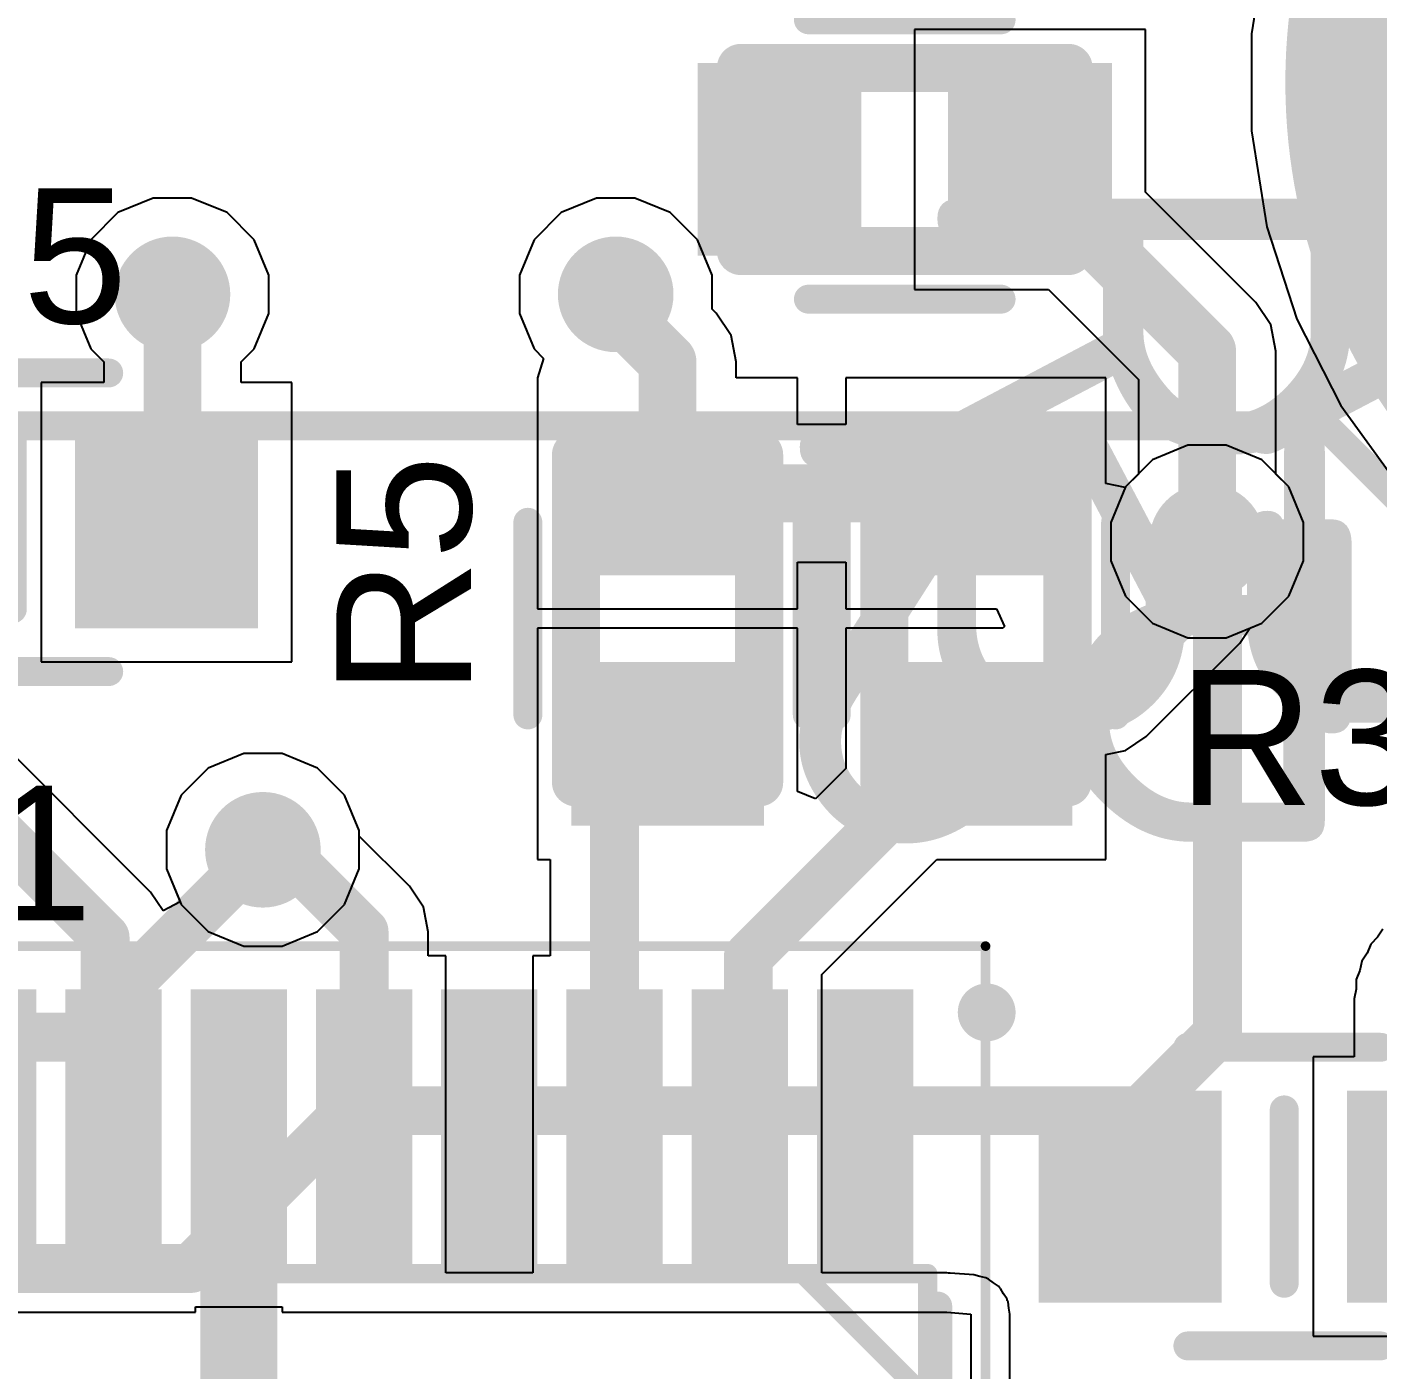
# Model space of a CAD drawing. Header units: inches. Extents: x 0 to 110, y 0 to 95.
# Drawn here: x 23.35 to 30.36, y 55.32 to 62.29 of the extents above; entities that cross this region are included whole.
import ezdxf

# ---------------------------------------------------------------- set-up
doc = ezdxf.new("R2010")
doc.units = ezdxf.units.IN
for name, color, linetype in [('Bottom Layer', 5, 'Continuous'), ('Int1', 16, 'Continuous'), ('Int2', 76, 'Continuous'), ('Mechanical 13', 56, 'Continuous'), ('Panelize Outline', 56, 'Continuous'), ('Top Courtyard', 56, 'Continuous'), ('Top Layer', 1, 'Continuous'), ('Top Overlay', 2, 'Continuous'), ('Top Paste', 8, 'Continuous'), ('Top Solder', 216, 'Continuous'), ('Via Holes', 16, 'Continuous')]:
    doc.layers.add(name, color=color, linetype=linetype)
doc.styles.add('Arial', font='', dxfattribs={"height": 0.2})
doc.styles.add('GOST type B', font='', dxfattribs={"height": 0.2})
doc.styles.get('Arial').set_extended_font_data('Arial')
doc.styles.get('GOST type B').set_extended_font_data('GOST type B')

# ---------------------------------------------------------------- blocks, each defined once
blk = doc.blocks.new('DF40C_40DS_713')
at = {"layer": 'Top Layer'}
h = blk.add_hatch(color=1, dxfattribs=at)
edge = h.paths.add_edge_path()
edge.add_arc((-15, 39.5), 3, 0, 360)
at = {"layer": 'Top Solder'}
h = blk.add_hatch(color=216, dxfattribs=at)
edge = h.paths.add_edge_path()
edge.add_arc((-15, 39.5), 3.025, 0, 360)
blk = doc.blocks.new('0603C_777')
at = {"layer": 'Top Layer'}
for points in [[(-1.25, -0.525), (-1.25, 0.525), (-0.35, 0.525), (-0.35, -0.525)], [(0.35, -0.525), (0.35, 0.525), (1.25, 0.525), (1.25, -0.525)]]:
    blk.add_hatch(color=1, dxfattribs=at).paths.add_polyline_path(points)
at = {"layer": 'Top Paste'}
for points in [[(-1.25, -0.525), (-1.25, 0.525), (-0.35, 0.525), (-0.35, -0.525)], [(0.35, -0.525), (0.35, 0.525), (1.25, 0.525), (1.25, -0.525)]]:
    blk.add_hatch(color=8, dxfattribs=at).paths.add_polyline_path(points)
at = {"layer": 'Top Solder'}
for points in [[(-1.275, -0.55), (-1.275, 0.55), (-0.325, 0.55), (-0.325, -0.55)], [(0.325, -0.55), (0.325, 0.55), (1.275, 0.55), (1.275, -0.55)]]:
    blk.add_hatch(color=216, dxfattribs=at).paths.add_polyline_path(points)
at = {"layer": 'Top Overlay'}
for points in [[(0.5, 0.775, 0.15, 0.15, 0), (-0.5, 0.775, 0.15, 0.15, 0)], [(0, 0.45, 0.15, 0.15, 0), (0, -0.45, 0.15, 0.15, 0)], [(0.5, -0.775, 0.15, 0.15, 0), (-0.5, -0.775, 0.15, 0.15, 0)]]:
    blk.add_lwpolyline(points, format="xyseb", dxfattribs=at)
for points in [[(-0.5375, 0.775, 0.075, 0.075, 1), (-0.4625, 0.775, 0.075, 0.075, 1)], [(0.4625, 0.775, 0.075, 0.075, 1), (0.5375, 0.775, 0.075, 0.075, 1)], [(-0.0375, 0.45, 0.075, 0.075, 1), (0.0375, 0.45, 0.075, 0.075, 1)], [(-0.0375, -0.45, 0.075, 0.075, 1), (0.0375, -0.45, 0.075, 0.075, 1)], [(-0.5375, -0.775, 0.075, 0.075, 1), (-0.4625, -0.775, 0.075, 0.075, 1)], [(0.4625, -0.775, 0.075, 0.075, 1), (0.5375, -0.775, 0.075, 0.075, 1)]]:
    blk.add_lwpolyline(points, format="xyseb", close=True, dxfattribs=at)
blk = doc.blocks.new('0603C_778')
at = {"layer": 'Top Layer'}
for points in [[(-1.25, -0.525), (-1.25, 0.525), (-0.35, 0.525), (-0.35, -0.525)], [(0.35, -0.525), (0.35, 0.525), (1.25, 0.525), (1.25, -0.525)]]:
    blk.add_hatch(color=1, dxfattribs=at).paths.add_polyline_path(points)
at = {"layer": 'Top Paste'}
for points in [[(-1.25, -0.525), (-1.25, 0.525), (-0.35, 0.525), (-0.35, -0.525)], [(0.35, -0.525), (0.35, 0.525), (1.25, 0.525), (1.25, -0.525)]]:
    blk.add_hatch(color=8, dxfattribs=at).paths.add_polyline_path(points)
at = {"layer": 'Top Solder'}
for points in [[(-1.275, -0.55), (-1.275, 0.55), (-0.325, 0.55), (-0.325, -0.55)], [(0.325, -0.55), (0.325, 0.55), (1.275, 0.55), (1.275, -0.55)]]:
    blk.add_hatch(color=216, dxfattribs=at).paths.add_polyline_path(points)
at = {"layer": 'Top Overlay'}
for points in [[(0.5, 0.775, 0.15, 0.15, 0), (-0.5, 0.775, 0.15, 0.15, 0)], [(0, 0.45, 0.15, 0.15, 0), (0, -0.45, 0.15, 0.15, 0)], [(0.5, -0.775, 0.15, 0.15, 0), (-0.5, -0.775, 0.15, 0.15, 0)]]:
    blk.add_lwpolyline(points, format="xyseb", dxfattribs=at)
for points in [[(-0.5375, 0.775, 0.075, 0.075, 1), (-0.4625, 0.775, 0.075, 0.075, 1)], [(0.4625, 0.775, 0.075, 0.075, 1), (0.5375, 0.775, 0.075, 0.075, 1)], [(-0.0375, 0.45, 0.075, 0.075, 1), (0.0375, 0.45, 0.075, 0.075, 1)], [(-0.0375, -0.45, 0.075, 0.075, 1), (0.0375, -0.45, 0.075, 0.075, 1)], [(-0.5375, -0.775, 0.075, 0.075, 1), (-0.4625, -0.775, 0.075, 0.075, 1)], [(0.4625, -0.775, 0.075, 0.075, 1), (0.5375, -0.775, 0.075, 0.075, 1)]]:
    blk.add_lwpolyline(points, format="xyseb", close=True, dxfattribs=at)
blk = doc.blocks.new('HTSSOP_20_797')
at = {"layer": 'Top Layer'}
for points in [[(-3.65, 3.15), (-2.2, 3.15), (-2.2, 2.7), (-3.65, 2.7)], [(-3.65, 2.5), (-2.2, 2.5), (-2.2, 2.05), (-3.65, 2.05)], [(-3.65, 1.85), (-2.2, 1.85), (-2.2, 1.4), (-3.65, 1.4)], [(-3.65, 1.2), (-2.2, 1.2), (-2.2, 0.75), (-3.65, 0.75)], [(-3.65, 0.55), (-2.2, 0.55), (-2.2, 0.1), (-3.65, 0.1)], [(-3.65, -0.1), (-2.2, -0.1), (-2.2, -0.55), (-3.65, -0.55)], [(-3.65, -0.75), (-2.2, -0.75), (-2.2, -1.2), (-3.65, -1.2)], [(-3.65, -1.4), (-2.2, -1.4), (-2.2, -1.85), (-3.65, -1.85)]]:
    blk.add_hatch(color=1, dxfattribs=at).paths.add_polyline_path(points)
at = {"layer": 'Top Paste'}
for points in [[(-3.65, 3.15), (-2.2, 3.15), (-2.2, 2.7), (-3.65, 2.7)], [(-3.65, 2.5), (-2.2, 2.5), (-2.2, 2.05), (-3.65, 2.05)], [(-3.65, 1.85), (-2.2, 1.85), (-2.2, 1.4), (-3.65, 1.4)], [(-3.65, 1.2), (-2.2, 1.2), (-2.2, 0.75), (-3.65, 0.75)], [(-3.65, 0.55), (-2.2, 0.55), (-2.2, 0.1), (-3.65, 0.1)], [(-3.65, -0.1), (-2.2, -0.1), (-2.2, -0.55), (-3.65, -0.55)], [(-3.65, -0.75), (-2.2, -0.75), (-2.2, -1.2), (-3.65, -1.2)], [(-3.65, -1.4), (-2.2, -1.4), (-2.2, -1.85), (-3.65, -1.85)]]:
    blk.add_hatch(color=8, dxfattribs=at).paths.add_polyline_path(points)
at = {"layer": 'Top Solder'}
for points in [[(-3.675, 3.175), (-2.175, 3.175), (-2.175, 2.675), (-3.675, 2.675)], [(-3.675, 2.525), (-2.175, 2.525), (-2.175, 2.025), (-3.675, 2.025)], [(-3.675, 1.875), (-2.175, 1.875), (-2.175, 1.375), (-3.675, 1.375)], [(-3.675, 1.225), (-2.175, 1.225), (-2.175, 0.725), (-3.675, 0.725)], [(-3.675, 0.575), (-2.175, 0.575), (-2.175, 0.075), (-3.675, 0.075)], [(-3.675, -0.075), (-2.175, -0.075), (-2.175, -0.575), (-3.675, -0.575)], [(-3.675, -0.725), (-2.175, -0.725), (-2.175, -1.225), (-3.675, -1.225)], [(-3.675, -1.375), (-2.175, -1.375), (-2.175, -1.875), (-3.675, -1.875)]]:
    blk.add_hatch(color=216, dxfattribs=at).paths.add_polyline_path(points)
at = {"layer": 'Mechanical 13'}
for points in [[(2.2, 3.25, 0.1, 0.1, 0), (-2.2, 3.25, 0.1, 0.1, 0)], [(-2.2, -3.25, 0.1, 0.1, 0), (-2.2, 3.25, 0.1, 0.1, 0)], [(-2.2, 2.6, 0.1, 0.1, 0), (-1.55, 3.25, 0.1, 0.1, 0)]]:
    blk.add_lwpolyline(points, format="xyseb", dxfattribs=at)
for points in [[(-2.225, 3.25, 0.05, 0.05, 1), (-2.175, 3.25, 0.05, 0.05, 1)], [(-2.225, 3.25, 0.05, 0.05, 1), (-2.175, 3.25, 0.05, 0.05, 1)], [(-2.225, 2.6, 0.05, 0.05, 1), (-2.175, 2.6, 0.05, 0.05, 1)]]:
    blk.add_lwpolyline(points, format="xyseb", close=True, dxfattribs=at)
at = {"layer": 'Top Courtyard'}
for points in [[(-3.9, -3.55, 0.05, 0.05, 0), (-3.9, 3.55, 0.05, 0.05, 0)], [(3.9, 3.55, 0.05, 0.05, 0), (-3.9, 3.55, 0.05, 0.05, 0)]]:
    blk.add_lwpolyline(points, format="xyseb", dxfattribs=at)
blk.add_lwpolyline([(-3.9125, 3.55, 0.025, 0.025, 1), (-3.8875, 3.55, 0.025, 0.025, 1)], format="xyseb", close=True, dxfattribs=at)
blk.add_lwpolyline([(-3.9125, 3.55, 0.025, 0.025, 1), (-3.8875, 3.55, 0.025, 0.025, 1)], format="xyseb", close=True, dxfattribs=at)
at = {"layer": 'Top Overlay'}
for points in [[(-3.506, 3.556, 0.2, 0.2, 1), (-3.606, 3.556, 0.2, 0.2, 1)], [(-3.656, 3.556, 0.1, 0.1, 1), (-3.556, 3.556, 0.1, 0.1, 1)], [(-3.556, 3.556, 0.1, 0.1, 1), (-3.456, 3.556, 0.1, 0.1, 1)], [(-2.0695, 3.302, 0.075, 0.075, 1), (-1.9945, 3.302, 0.075, 0.075, 1)]]:
    blk.add_lwpolyline(points, format="xyseb", close=True, dxfattribs=at)
blk.add_lwpolyline([(2.032, 3.302, 0.15, 0.15, 0), (-2.032, 3.302, 0.15, 0.15, 0)], format="xyseb", dxfattribs=at)
blk = doc.blocks.new('0603R_799')
at = {"layer": 'Top Layer'}
for points in [[(-1.05, -0.475), (-1.05, 0.475), (-0.25, 0.475), (-0.25, -0.475)], [(0.25, -0.475), (0.25, 0.475), (1.05, 0.475), (1.05, -0.475)]]:
    blk.add_hatch(color=1, dxfattribs=at).paths.add_polyline_path(points)
at = {"layer": 'Top Paste'}
for points in [[(-1.05, -0.475), (-1.05, 0.475), (-0.25, 0.475), (-0.25, -0.475)], [(0.25, -0.475), (0.25, 0.475), (1.05, 0.475), (1.05, -0.475)]]:
    blk.add_hatch(color=8, dxfattribs=at).paths.add_polyline_path(points)
at = {"layer": 'Top Solder'}
for points in [[(-1.075, -0.5), (-1.075, 0.5), (-0.225, 0.5), (-0.225, -0.5)], [(0.225, -0.5), (0.225, 0.5), (1.075, 0.5), (1.075, -0.5)]]:
    blk.add_hatch(color=216, dxfattribs=at).paths.add_polyline_path(points)
at = {"layer": 'Panelize Outline'}
for points in [[(-0.85, 0.475, 0.25, 0.25, 0), (-0.85, -0.475, 0.25, 0.25, 0)], [(0.85, 0.475, 0.25, 0.25, 0), (-0.85, 0.475, 0.25, 0.25, 0)], [(0.85, 0.475, 0.25, 0.25, 0), (0.85, -0.475, 0.25, 0.25, 0)], [(0.85, -0.475, 0.25, 0.25, 0), (-0.85, -0.475, 0.25, 0.25, 0)]]:
    blk.add_lwpolyline(points, format="xyseb", dxfattribs=at)
for points in [[(-0.9125, 0.475, 0.125, 0.125, 1), (-0.7875, 0.475, 0.125, 0.125, 1)], [(-0.9125, 0.475, 0.125, 0.125, 1), (-0.7875, 0.475, 0.125, 0.125, 1)], [(0.7875, 0.475, 0.125, 0.125, 1), (0.9125, 0.475, 0.125, 0.125, 1)], [(0.7875, 0.475, 0.125, 0.125, 1), (0.9125, 0.475, 0.125, 0.125, 1)], [(-0.9125, -0.475, 0.125, 0.125, 1), (-0.7875, -0.475, 0.125, 0.125, 1)], [(-0.9125, -0.475, 0.125, 0.125, 1), (-0.7875, -0.475, 0.125, 0.125, 1)], [(0.7875, -0.475, 0.125, 0.125, 1), (0.9125, -0.475, 0.125, 0.125, 1)], [(0.7875, -0.475, 0.125, 0.125, 1), (0.9125, -0.475, 0.125, 0.125, 1)]]:
    blk.add_lwpolyline(points, format="xyseb", close=True, dxfattribs=at)
at = {"layer": 'Top Overlay'}
for points in [[(0.5, 0.725, 0.15, 0.15, 0), (-0.5, 0.725, 0.15, 0.15, 0)], [(0.5, -0.725, 0.15, 0.15, 0), (-0.5, -0.725, 0.15, 0.15, 0)]]:
    blk.add_lwpolyline(points, format="xyseb", dxfattribs=at)
for points in [[(-0.5375, 0.725, 0.075, 0.075, 1), (-0.4625, 0.725, 0.075, 0.075, 1)], [(0.4625, 0.725, 0.075, 0.075, 1), (0.5375, 0.725, 0.075, 0.075, 1)], [(-0.5375, -0.725, 0.075, 0.075, 1), (-0.4625, -0.725, 0.075, 0.075, 1)], [(0.4625, -0.725, 0.075, 0.075, 1), (0.5375, -0.725, 0.075, 0.075, 1)]]:
    blk.add_lwpolyline(points, format="xyseb", close=True, dxfattribs=at)
at = {"layer": 'Panelize Outline', "style": 'GOST type B'}
blk.add_text('R2', height=2.15, dxfattribs=at).set_placement((-2.4, 1.4))
blk = doc.blocks.new('0603R_800')
at = {"layer": 'Top Layer'}
for points in [[(-1.05, -0.475), (-1.05, 0.475), (-0.25, 0.475), (-0.25, -0.475)], [(0.25, -0.475), (0.25, 0.475), (1.05, 0.475), (1.05, -0.475)]]:
    blk.add_hatch(color=1, dxfattribs=at).paths.add_polyline_path(points)
at = {"layer": 'Top Paste'}
for points in [[(-1.05, -0.475), (-1.05, 0.475), (-0.25, 0.475), (-0.25, -0.475)], [(0.25, -0.475), (0.25, 0.475), (1.05, 0.475), (1.05, -0.475)]]:
    blk.add_hatch(color=8, dxfattribs=at).paths.add_polyline_path(points)
at = {"layer": 'Top Solder'}
for points in [[(-1.075, -0.5), (-1.075, 0.5), (-0.225, 0.5), (-0.225, -0.5)], [(0.225, -0.5), (0.225, 0.5), (1.075, 0.5), (1.075, -0.5)]]:
    blk.add_hatch(color=216, dxfattribs=at).paths.add_polyline_path(points)
at = {"layer": 'Panelize Outline'}
for points in [[(-0.85, -0.475, 0.25, 0.25, 0), (-0.85, 0.475, 0.25, 0.25, 0)], [(0.85, 0.475, 0.25, 0.25, 0), (-0.85, 0.475, 0.25, 0.25, 0)], [(0.85, -0.475, 0.25, 0.25, 0), (0.85, 0.475, 0.25, 0.25, 0)], [(0.85, -0.475, 0.25, 0.25, 0), (-0.85, -0.475, 0.25, 0.25, 0)]]:
    blk.add_lwpolyline(points, format="xyseb", dxfattribs=at)
for points in [[(-0.9125, 0.475, 0.125, 0.125, 1), (-0.7875, 0.475, 0.125, 0.125, 1)], [(-0.9125, 0.475, 0.125, 0.125, 1), (-0.7875, 0.475, 0.125, 0.125, 1)], [(0.7875, 0.475, 0.125, 0.125, 1), (0.9125, 0.475, 0.125, 0.125, 1)], [(0.7875, 0.475, 0.125, 0.125, 1), (0.9125, 0.475, 0.125, 0.125, 1)], [(-0.9125, -0.475, 0.125, 0.125, 1), (-0.7875, -0.475, 0.125, 0.125, 1)], [(-0.9125, -0.475, 0.125, 0.125, 1), (-0.7875, -0.475, 0.125, 0.125, 1)], [(0.7875, -0.475, 0.125, 0.125, 1), (0.9125, -0.475, 0.125, 0.125, 1)], [(0.7875, -0.475, 0.125, 0.125, 1), (0.9125, -0.475, 0.125, 0.125, 1)]]:
    blk.add_lwpolyline(points, format="xyseb", close=True, dxfattribs=at)
at = {"layer": 'Top Overlay'}
for points in [[(0.5, 0.725, 0.15, 0.15, 0), (-0.5, 0.725, 0.15, 0.15, 0)], [(0.5, -0.725, 0.15, 0.15, 0), (-0.5, -0.725, 0.15, 0.15, 0)]]:
    blk.add_lwpolyline(points, format="xyseb", dxfattribs=at)
for points in [[(-0.5375, 0.725, 0.075, 0.075, 1), (-0.4625, 0.725, 0.075, 0.075, 1)], [(0.4625, 0.725, 0.075, 0.075, 1), (0.5375, 0.725, 0.075, 0.075, 1)], [(-0.5375, -0.725, 0.075, 0.075, 1), (-0.4625, -0.725, 0.075, 0.075, 1)], [(0.4625, -0.725, 0.075, 0.075, 1), (0.5375, -0.725, 0.075, 0.075, 1)]]:
    blk.add_lwpolyline(points, format="xyseb", close=True, dxfattribs=at)
at = {"layer": 'Panelize Outline', "style": 'GOST type B'}
blk.add_text('R3', height=2.15, dxfattribs=at).set_placement((-2.4, 1.4))
blk = doc.blocks.new('0603R_802')
at = {"layer": 'Top Layer'}
for points in [[(-1.05, -0.475), (-1.05, 0.475), (-0.25, 0.475), (-0.25, -0.475)], [(0.25, -0.475), (0.25, 0.475), (1.05, 0.475), (1.05, -0.475)]]:
    blk.add_hatch(color=1, dxfattribs=at).paths.add_polyline_path(points)
at = {"layer": 'Top Paste'}
for points in [[(-1.05, -0.475), (-1.05, 0.475), (-0.25, 0.475), (-0.25, -0.475)], [(0.25, -0.475), (0.25, 0.475), (1.05, 0.475), (1.05, -0.475)]]:
    blk.add_hatch(color=8, dxfattribs=at).paths.add_polyline_path(points)
at = {"layer": 'Top Solder'}
for points in [[(-1.075, -0.5), (-1.075, 0.5), (-0.225, 0.5), (-0.225, -0.5)], [(0.225, -0.5), (0.225, 0.5), (1.075, 0.5), (1.075, -0.5)]]:
    blk.add_hatch(color=216, dxfattribs=at).paths.add_polyline_path(points)
at = {"layer": 'Panelize Outline'}
for points in [[(-0.85, -0.475, 0.25, 0.25, 0), (-0.85, 0.475, 0.25, 0.25, 0)], [(0.85, 0.475, 0.25, 0.25, 0), (-0.85, 0.475, 0.25, 0.25, 0)], [(0.85, -0.475, 0.25, 0.25, 0), (0.85, 0.475, 0.25, 0.25, 0)], [(0.85, -0.475, 0.25, 0.25, 0), (-0.85, -0.475, 0.25, 0.25, 0)]]:
    blk.add_lwpolyline(points, format="xyseb", dxfattribs=at)
for points in [[(-0.9125, 0.475, 0.125, 0.125, 1), (-0.7875, 0.475, 0.125, 0.125, 1)], [(-0.9125, 0.475, 0.125, 0.125, 1), (-0.7875, 0.475, 0.125, 0.125, 1)], [(0.7875, 0.475, 0.125, 0.125, 1), (0.9125, 0.475, 0.125, 0.125, 1)], [(0.7875, 0.475, 0.125, 0.125, 1), (0.9125, 0.475, 0.125, 0.125, 1)], [(-0.9125, -0.475, 0.125, 0.125, 1), (-0.7875, -0.475, 0.125, 0.125, 1)], [(-0.9125, -0.475, 0.125, 0.125, 1), (-0.7875, -0.475, 0.125, 0.125, 1)], [(0.7875, -0.475, 0.125, 0.125, 1), (0.9125, -0.475, 0.125, 0.125, 1)], [(0.7875, -0.475, 0.125, 0.125, 1), (0.9125, -0.475, 0.125, 0.125, 1)]]:
    blk.add_lwpolyline(points, format="xyseb", close=True, dxfattribs=at)
at = {"layer": 'Top Overlay'}
for points in [[(0.5, 0.725, 0.15, 0.15, 0), (-0.5, 0.725, 0.15, 0.15, 0)], [(0.5, -0.725, 0.15, 0.15, 0), (-0.5, -0.725, 0.15, 0.15, 0)]]:
    blk.add_lwpolyline(points, format="xyseb", dxfattribs=at)
for points in [[(-0.5375, 0.725, 0.075, 0.075, 1), (-0.4625, 0.725, 0.075, 0.075, 1)], [(0.4625, 0.725, 0.075, 0.075, 1), (0.5375, 0.725, 0.075, 0.075, 1)], [(-0.5375, -0.725, 0.075, 0.075, 1), (-0.4625, -0.725, 0.075, 0.075, 1)], [(0.4625, -0.725, 0.075, 0.075, 1), (0.5375, -0.725, 0.075, 0.075, 1)]]:
    blk.add_lwpolyline(points, format="xyseb", close=True, dxfattribs=at)
at = {"layer": 'Panelize Outline', "style": 'GOST type B'}
blk.add_text('R5', height=2.15, dxfattribs=at).set_placement((-2.4, 1.4))

msp = doc.modelspace()

# ---------------------------------------------------------------- hatches: boundary and pattern name
at = {"layer": 'Bottom Layer'}
h = msp.add_hatch(color=5, dxfattribs=at)
edge = h.paths.add_edge_path()
edge.add_arc((24.1, 60.9), 0.3, 0, 360)
h = msp.add_hatch(color=5, dxfattribs=at)
edge = h.paths.add_edge_path()
edge.add_arc((26.4, 60.9), 0.3, 0, 360)
h = msp.add_hatch(color=5, dxfattribs=at)
edge = h.paths.add_edge_path()
edge.add_arc((29.4692, 59.617), 0.3, 0, 360)
h = msp.add_hatch(color=5, dxfattribs=at)
edge = h.paths.add_edge_path()
edge.add_arc((24.5692, 58.017), 0.3, 0, 360)
at = {"layer": 'Int1'}
h = msp.add_hatch(color=16, dxfattribs=at)
edge = h.paths.add_edge_path()
edge.add_arc((24.1, 60.9), 0.3, 0, 360)
h = msp.add_hatch(color=16, dxfattribs=at)
edge = h.paths.add_edge_path()
edge.add_arc((26.4, 60.9), 0.3, 0, 360)
h = msp.add_hatch(color=16, dxfattribs=at)
edge = h.paths.add_edge_path()
edge.add_arc((29.4692, 59.617), 0.3, 0, 360)
h = msp.add_hatch(color=16, dxfattribs=at)
edge = h.paths.add_edge_path()
edge.add_arc((24.5692, 58.017), 0.3, 0, 360)
at = {"layer": 'Int2'}
h = msp.add_hatch(color=76, dxfattribs=at)
edge = h.paths.add_edge_path()
edge.add_arc((24.1, 60.9), 0.3, 0, 360)
h = msp.add_hatch(color=76, dxfattribs=at)
edge = h.paths.add_edge_path()
edge.add_arc((26.4, 60.9), 0.3, 0, 360)
h = msp.add_hatch(color=76, dxfattribs=at)
edge = h.paths.add_edge_path()
edge.add_arc((29.4692, 59.617), 0.3, 0, 360)
h = msp.add_hatch(color=76, dxfattribs=at)
edge = h.paths.add_edge_path()
edge.add_arc((24.5692, 58.017), 0.3, 0, 360)
at = {"layer": 'Top Layer'}
h = msp.add_hatch(color=1, dxfattribs=at)
edge = h.paths.add_edge_path()
edge.add_arc((24.1, 60.9), 0.3, 0, 360)
h = msp.add_hatch(color=1, dxfattribs=at)
edge = h.paths.add_edge_path()
edge.add_arc((26.4, 60.9), 0.3, 0, 360)
h = msp.add_hatch(color=1, dxfattribs=at)
edge = h.paths.add_edge_path()
edge.add_arc((29.4692, 59.617), 0.3, 0, 360)
h = msp.add_hatch(color=1, dxfattribs=at)
edge = h.paths.add_edge_path()
edge.add_arc((24.5692, 58.017), 0.3, 0, 360)
at = {"layer": 'Via Holes'}
h = msp.add_hatch(color=7, dxfattribs=at)
edge = h.paths.add_edge_path()
edge.add_arc((24.1, 60.9), 0.15, 0, 360)
h = msp.add_hatch(color=7, dxfattribs=at)
edge = h.paths.add_edge_path()
edge.add_arc((26.4, 60.9), 0.15, 0, 360)
h = msp.add_hatch(color=7, dxfattribs=at)
edge = h.paths.add_edge_path()
edge.add_arc((29.4692, 59.617), 0.15, 0, 360)
h = msp.add_hatch(color=7, dxfattribs=at)
edge = h.paths.add_edge_path()
edge.add_arc((24.5692, 58.017), 0.15, 0, 360)

# ---------------------------------------------------------------- linework, layer by layer
at = {"layer": 'Bottom Layer'}
for points in [[(20.817, 60.217, 0.15, 0.15, 0), (30.083, 60.217, 0.15, 0.15, 0)], [(30.083, 60.217, 0.15, 0.15, 0), (32, 58.3, 0.15, 0.15, 0)], [(29.4692, 59.617, 0.254, 0.254, 0), (29.5232, 59.563, 0.254, 0.254, 0)], [(29.5232, 57.0619, 0.254, 0.254, 0), (29.5232, 59.563, 0.254, 0.254, 0)], [(23.5962, 57.044, 0.254, 0.254, 0), (24.5692, 58.017, 0.254, 0.254, 0)], [(20.118, 57.044, 0.254, 0.254, 0), (23.5962, 57.044, 0.254, 0.254, 0)], [(29.1243, 56.663, 0.254, 0.254, 0), (29.5232, 57.0619, 0.254, 0.254, 0)], [(24.1962, 55.844, 0.254, 0.254, 0), (25.0152, 56.663, 0.254, 0.254, 0)], [(25.0152, 56.663, 0.254, 0.254, 0), (29.1243, 56.663, 0.254, 0.254, 0)], [(20.5962, 55.844, 0.254, 0.254, 0), (24.1962, 55.844, 0.254, 0.254, 0)]]:
    msp.add_lwpolyline(points, format="xyseb", dxfattribs=at)
for points in [[(30.0455, 60.217, 0.075, 0.075, 1), (30.1205, 60.217, 0.075, 0.075, 1)], [(30.0455, 60.217, 0.075, 0.075, 1), (30.1205, 60.217, 0.075, 0.075, 1)], [(29.4057, 59.617, 0.127, 0.127, 1), (29.5327, 59.617, 0.127, 0.127, 1)], [(29.4597, 59.563, 0.127, 0.127, 1), (29.5867, 59.563, 0.127, 0.127, 1)], [(29.4597, 59.563, 0.127, 0.127, 1), (29.5867, 59.563, 0.127, 0.127, 1)], [(24.5057, 58.017, 0.127, 0.127, 1), (24.6327, 58.017, 0.127, 0.127, 1)], [(23.5327, 57.044, 0.127, 0.127, 1), (23.6597, 57.044, 0.127, 0.127, 1)], [(23.5327, 57.044, 0.127, 0.127, 1), (23.6597, 57.044, 0.127, 0.127, 1)], [(29.4597, 57.0619, 0.127, 0.127, 1), (29.5867, 57.0619, 0.127, 0.127, 1)], [(29.4597, 57.0619, 0.127, 0.127, 1), (29.5867, 57.0619, 0.127, 0.127, 1)], [(24.9517, 56.663, 0.127, 0.127, 1), (25.0787, 56.663, 0.127, 0.127, 1)], [(24.9517, 56.663, 0.127, 0.127, 1), (25.0787, 56.663, 0.127, 0.127, 1)], [(29.0608, 56.663, 0.127, 0.127, 1), (29.1878, 56.663, 0.127, 0.127, 1)], [(29.0608, 56.663, 0.127, 0.127, 1), (29.1878, 56.663, 0.127, 0.127, 1)], [(24.1327, 55.844, 0.127, 0.127, 1), (24.2597, 55.844, 0.127, 0.127, 1)], [(24.1327, 55.844, 0.127, 0.127, 1), (24.2597, 55.844, 0.127, 0.127, 1)]]:
    msp.add_lwpolyline(points, format="xyseb", close=True, dxfattribs=at)
at = {"layer": 'Int1'}
for p, q in [((29.3697, 60.117), (29.186, 60.0409)), ((29.5686, 60.117), (29.3697, 60.117)), ((29.7524, 60.0409), (29.5686, 60.117)), ((29.186, 60.0409), (29.0453, 59.9002)), ((29.8931, 59.9002), (29.7524, 60.0409)), ((29.0453, 59.9002), (28.9692, 59.7165)), ((29.9692, 59.7165), (29.8931, 59.9002)), ((28.9692, 59.7165), (28.9692, 59.5175)), ((29.9692, 59.5175), (29.9692, 59.7165)), ((28.9692, 59.5175), (29.0453, 59.3338)), ((29.8931, 59.3338), (29.9692, 59.5175)), ((29.0453, 59.3338), (29.186, 59.1931)), ((29.7524, 59.1931), (29.8931, 59.3338)), ((29.186, 59.1931), (29.3697, 59.117)), ((29.5686, 59.117), (29.7524, 59.1931)), ((29.3697, 59.117), (29.5686, 59.117)), ((24.4697, 58.517), (24.286, 58.4409)), ((24.6686, 58.517), (24.4697, 58.517)), ((24.8524, 58.4409), (24.6686, 58.517)), ((24.286, 58.4409), (24.1453, 58.3002)), ((24.9931, 58.3002), (24.8524, 58.4409)), ((24.1453, 58.3002), (24.0692, 58.1165)), ((25.0692, 58.1165), (24.9931, 58.3002)), ((24.0692, 58.1165), (24.0692, 57.9175)), ((25.0692, 57.9175), (25.0692, 58.1165)), ((24.0692, 57.9175), (24.1453, 57.7338)), ((24.9931, 57.7338), (25.0692, 57.9175)), ((24.1453, 57.7338), (24.286, 57.5931)), ((24.8524, 57.5931), (24.9931, 57.7338)), ((24.286, 57.5931), (24.4697, 57.517)), ((24.6686, 57.517), (24.8524, 57.5931)), ((24.4697, 57.517), (24.6686, 57.517))]:
    msp.add_line(p, q, dxfattribs=at)
at = {"layer": 'Int2'}
for p, q in [((29.3697, 60.117), (29.186, 60.0409)), ((29.5686, 60.117), (29.3697, 60.117)), ((29.7524, 60.0409), (29.5686, 60.117)), ((29.186, 60.0409), (29.0453, 59.9002)), ((29.8931, 59.9002), (29.7524, 60.0409)), ((29.0453, 59.9002), (28.9692, 59.7165)), ((29.9692, 59.7165), (29.8931, 59.9002)), ((28.9692, 59.7165), (28.9692, 59.5175)), ((29.9692, 59.5175), (29.9692, 59.7165)), ((28.9692, 59.5175), (29.0453, 59.3338)), ((29.8931, 59.3338), (29.9692, 59.5175)), ((29.0453, 59.3338), (29.186, 59.1931)), ((29.7524, 59.1931), (29.8931, 59.3338)), ((29.186, 59.1931), (29.3697, 59.117)), ((29.5686, 59.117), (29.7524, 59.1931)), ((29.3697, 59.117), (29.5686, 59.117)), ((24.4697, 58.517), (24.286, 58.4409)), ((24.6686, 58.517), (24.4697, 58.517)), ((24.8524, 58.4409), (24.6686, 58.517)), ((24.286, 58.4409), (24.1453, 58.3002)), ((24.9931, 58.3002), (24.8524, 58.4409)), ((24.1453, 58.3002), (24.0692, 58.1165)), ((25.0692, 58.1165), (24.9931, 58.3002)), ((24.0692, 58.1165), (24.0692, 57.9175)), ((25.0692, 57.9175), (25.0692, 58.1165)), ((24.0692, 57.9175), (24.1453, 57.7338)), ((24.9931, 57.7338), (25.0692, 57.9175)), ((24.1453, 57.7338), (24.286, 57.5931)), ((24.8524, 57.5931), (24.9931, 57.7338)), ((24.286, 57.5931), (24.4697, 57.517)), ((24.6686, 57.517), (24.8524, 57.5931)), ((24.4697, 57.517), (24.6686, 57.517))]:
    msp.add_line(p, q, dxfattribs=at)
at = {"layer": 'Top Layer'}
for p, q in [((29.7788, 62.7493), (29.7, 62.2518)), ((29.15, 62.275), (27.95, 62.275)), ((27.95, 62.275), (27.95, 60.925)), ((29.15, 61.4297), (29.15, 62.275)), ((29.7, 62.2518), (29.7, 61.7482)), ((29.7, 61.7482), (29.7788, 61.2507)), ((29.7215, 60.8582), (29.15, 61.4297)), ((24.0005, 61.4), (23.8168, 61.3239)), ((24.1995, 61.4), (24.0005, 61.4)), ((24.3832, 61.3239), (24.1995, 61.4)), ((26.3005, 61.4), (26.1168, 61.3239)), ((26.4995, 61.4), (26.3005, 61.4)), ((26.6832, 61.3239), (26.4995, 61.4)), ((23.8168, 61.3239), (23.6761, 61.1832)), ((24.5239, 61.1832), (24.3832, 61.3239)), ((26.1168, 61.3239), (25.9761, 61.1832)), ((26.8239, 61.1832), (26.6832, 61.3239)), ((29.7788, 61.2507), (29.9344, 60.7716)), ((23.6761, 61.1832), (23.6, 60.9995)), ((24.6, 60.9995), (24.5239, 61.1832)), ((25.9761, 61.1832), (25.9, 60.9995)), ((26.9, 60.9995), (26.8239, 61.1832)), ((23.6, 60.9995), (23.6, 60.8005)), ((24.6, 60.8005), (24.6, 60.9995)), ((25.9, 60.9995), (25.9, 60.8005)), ((26.9, 60.8235), (26.9, 60.9995)), ((27.95, 60.925), (28.6453, 60.925)), ((28.6453, 60.925), (29.1123, 60.458)), ((29.7989, 60.7424), (29.7215, 60.8582)), ((23.6, 60.8005), (23.6761, 60.6168)), ((24.5239, 60.6168), (24.6, 60.8005)), ((25.9, 60.8005), (25.9761, 60.6168)), ((26.9215, 60.802), (26.9, 60.8235)), ((26.9989, 60.6862), (26.9215, 60.802)), ((29.826, 60.6058), (29.7989, 60.7424)), ((29.9344, 60.7716), (30.1631, 60.3228)), ((27.026, 60.5496), (26.9989, 60.6862)), ((23.6761, 60.6168), (23.7431, 60.5497)), ((24.4569, 60.5497), (24.5239, 60.6168)), ((25.9761, 60.6168), (26.0259, 60.567)), ((29.826, 59.9672), (29.826, 60.6058)), ((23.7431, 60.5497), (23.7431, 60.442)), ((24.4569, 60.442), (24.4569, 60.5497)), ((26.0259, 60.567), (25.9942, 60.467)), ((27.026, 60.467), (27.026, 60.5496)), ((23.7431, 60.442), (23.4192, 60.442)), ((23.4192, 60.442), (23.4192, 58.992)), ((24.7192, 60.442), (24.4569, 60.442)), ((24.7192, 58.992), (24.7192, 60.442)), ((25.9942, 60.467), (25.9942, 60.467)), ((25.9942, 60.467), (25.9942, 60.467)), ((25.9942, 60.467), (25.9942, 59.267)), ((27.3442, 60.467), (27.026, 60.467)), ((27.3442, 60.2239), (27.3442, 60.467)), ((28.9442, 60.467), (27.5942, 60.467)), ((27.5942, 60.467), (27.5942, 60.2239)), ((28.9442, 59.9174), (28.9442, 60.467)), ((29.1123, 60.458), (29.1123, 59.9672)), ((30.1631, 60.3228), (30.4592, 59.9153)), ((27.5942, 60.2239), (27.3442, 60.2239)), ((29.1123, 59.9672), (29.0453, 59.9002)), ((29.8931, 59.9002), (29.826, 59.9672)), ((29.0442, 59.8975), (28.9442, 59.9174)), ((29.0453, 59.9002), (29.0442, 59.8975)), ((29.9692, 59.7165), (29.8931, 59.9002)), ((29.9692, 59.5175), (29.9692, 59.7165)), ((27.3442, 59.267), (27.3442, 59.5101)), ((27.3442, 59.5101), (27.5942, 59.5101)), ((27.5942, 59.5101), (27.5942, 59.267)), ((29.8931, 59.3338), (29.9692, 59.5175)), ((29.7524, 59.1931), (29.8931, 59.3338)), ((25.9942, 59.267), (27.3442, 59.267)), ((27.5942, 59.267), (28.3767, 59.267)), ((28.3767, 59.267), (28.4173, 59.1756)), ((28.4173, 59.1756), (28.4095, 59.167)), ((29.6908, 59.1676), (29.7524, 59.1931)), ((27.3442, 59.167), (25.9942, 59.167)), ((25.9942, 59.167), (25.9942, 57.967)), ((27.3442, 58.3192), (27.3442, 59.167)), ((28.4095, 59.167), (27.5942, 59.167)), ((27.5942, 59.167), (27.5942, 58.4385)), ((29.6387, 59.0896), (29.6908, 59.1676)), ((29.1534, 58.6042), (29.6387, 59.0896)), ((23.4192, 58.992), (24.7192, 58.992)), ((23.9859, 57.7974), (22.8913, 58.892)), ((29.0452, 58.532), (29.1534, 58.6042)), ((24.4697, 58.517), (24.286, 58.4409)), ((24.6686, 58.517), (24.4697, 58.517)), ((24.8524, 58.4409), (24.6686, 58.517)), ((28.9442, 58.5119), (29.0452, 58.532)), ((28.9442, 57.967), (28.9442, 58.5119)), ((24.286, 58.4409), (24.1453, 58.3002)), ((24.9931, 58.3002), (24.8524, 58.4409)), ((27.5942, 58.4385), (27.4366, 58.2809)), ((24.1453, 58.3002), (24.0692, 58.1165)), ((25.0692, 58.1165), (24.9931, 58.3002)), ((27.4366, 58.2809), (27.3442, 58.3192)), ((24.0692, 58.1165), (24.0692, 57.9175)), ((25.0692, 58.0885), (25.0692, 58.1165)), ((25.3299, 57.8278), (25.0692, 58.0885)), ((24.0692, 57.9175), (24.1397, 57.7472)), ((25.9942, 57.967), (26.0608, 57.967)), ((26.0608, 57.967), (26.0608, 57.467)), ((27.4692, 57.3705), (28.0657, 57.967)), ((28.0657, 57.967), (28.9442, 57.967)), ((24.0511, 57.6999), (23.9859, 57.7974)), ((25.4022, 57.7196), (25.3299, 57.8278)), ((24.1397, 57.7472), (24.0511, 57.6999)), ((25.4276, 57.592), (25.4022, 57.7196)), ((25.4276, 57.467), (25.4276, 57.592)), ((30.3538, 57.5627), (30.3183, 57.5272)), ((30.3817, 57.6045), (30.3538, 57.5627)), ((30.3183, 57.5272), (30.2991, 57.4808)), ((25.5192, 57.467), (25.4276, 57.467)), ((25.5192, 55.8209), (25.5192, 57.467)), ((26.0608, 57.467), (25.9692, 57.467)), ((25.9692, 57.467), (25.9692, 55.8209)), ((30.2712, 57.4391), (30.2614, 57.3898)), ((30.2991, 57.4808), (30.2712, 57.4391)), ((27.4692, 55.8209), (27.4692, 57.3705)), ((30.2614, 57.3898), (30.2422, 57.3435)), ((30.2422, 57.2932), (30.2324, 57.244)), ((30.2422, 57.3435), (30.2422, 57.2932)), ((30.2324, 57.244), (30.2324, 56.942)), ((30.2324, 56.942), (30.0192, 56.942)), ((30.0192, 56.942), (30.0192, 55.492)), ((25.9692, 55.8209), (25.5192, 55.8209)), ((28.1192, 55.8209), (27.4692, 55.8209)), ((28.1271, 55.8193), (28.1192, 55.8209)), ((28.1351, 55.8203), (28.1271, 55.8193)), ((28.2581, 55.8106), (28.1351, 55.8203)), ((28.2889, 55.802), (28.2581, 55.8106)), ((28.3202, 55.7957), (28.2889, 55.802)), ((28.3269, 55.7912), (28.3202, 55.7957)), ((28.3347, 55.7891), (28.3269, 55.7912)), ((28.3598, 55.7693), (28.3347, 55.7891)), ((28.3864, 55.7515), (28.3598, 55.7693)), ((28.3909, 55.7448), (28.3864, 55.7515)), ((28.3972, 55.7398), (28.3909, 55.7448)), ((28.4128, 55.7119), (28.3972, 55.7398)), ((28.4306, 55.6854), (28.4128, 55.7119)), ((28.4322, 55.6775), (28.4306, 55.6854)), ((28.4361, 55.6704), (28.4322, 55.6775)), ((28.4399, 55.6387), (28.4361, 55.6704)), ((21.4192, 55.617), (24.2192, 55.617)), ((24.2192, 55.617), (24.2192, 55.644)), ((24.2192, 55.644), (24.6692, 55.644)), ((24.6692, 55.644), (24.6692, 55.617)), ((24.6692, 55.617), (28.1192, 55.617)), ((28.1192, 55.617), (28.1192, 55.617)), ((28.1192, 55.617), (28.2422, 55.6073)), ((28.2422, 55.6073), (28.2422, 51.644)), ((28.4461, 55.6073), (28.4399, 55.6387)), ((28.4461, 51.644), (28.4461, 55.6073)), ((30.0192, 55.492), (31.3192, 55.492))]:
    msp.add_line(p, q, dxfattribs=at)
for points in [[(28.4, 61.825, 0.254, 0.254, 0), (28.475, 61.75, 0.254, 0.254, 0)], [(28.55, 61.525, 0.3, 0.3, 0), (28.55, 61.6, 0.3, 0.3, 0)], [(28.55, 61.525, 0.3, 0.3, 0), (29.4692, 60.6058, 0.3, 0.3, 0)], [(24.1, 59.7478, 0.3, 0.3, 0), (24.1, 60.9, 0.3, 0.3, 0)], [(26.4, 60.8188, 0.3, 0.3, 0), (26.4, 60.9, 0.3, 0.3, 0)], [(26.4, 60.8188, 0.3, 0.3, 0), (26.6692, 60.5496, 0.3, 0.3, 0)], [(29.4692, 59.617, 0.3, 0.3, 0), (29.4692, 60.6058, 0.3, 0.3, 0)], [(26.6692, 59.867, 0.3, 0.3, 0), (26.6692, 60.5496, 0.3, 0.3, 0)], [(26.6692, 59.867, 0.3, 0.3, 0), (28.2692, 59.867, 0.3, 0.3, 0)], [(24.0692, 59.717, 0.3, 0.3, 0), (24.1, 59.7478, 0.3, 0.3, 0)], [(29.403, 59.5508, 0.254, 0.254, 0), (29.4692, 59.617, 0.254, 0.254, 0)], [(29.403, 59.3254, 0.254, 0.254, 0), (29.403, 59.5508, 0.254, 0.254, 0)], [(28.9176, 58.84, 0.254, 0.254, 0), (29.403, 59.3254, 0.254, 0.254, 0)], [(22.4692, 58.8426, 0.254, 0.254, 0), (23.7502, 57.5617, 0.254, 0.254, 0)], [(28.2692, 58.567, 0.254, 0.254, 0), (28.5422, 58.84, 0.254, 0.254, 0)], [(28.5422, 58.84, 0.254, 0.254, 0), (28.9176, 58.84, 0.254, 0.254, 0)], [(26.3942, 58.294, 0.254, 0.254, 0), (26.6672, 58.567, 0.254, 0.254, 0)], [(26.6672, 58.567, 0.254, 0.254, 0), (26.6692, 58.567, 0.254, 0.254, 0)], [(27.0882, 57.461, 0.254, 0.254, 0), (28.1942, 58.567, 0.254, 0.254, 0)], [(28.1942, 58.567, 0.254, 0.254, 0), (28.2692, 58.567, 0.254, 0.254, 0)], [(26.3942, 56.542, 0.254, 0.254, 0), (26.3942, 58.294, 0.254, 0.254, 0)], [(24.5692, 58.017, 0.254, 0.254, 0), (24.6354, 57.9508, 0.254, 0.254, 0)], [(24.6354, 57.9508, 0.254, 0.254, 0), (24.7354, 57.9508, 0.254, 0.254, 0)], [(24.7354, 57.9508, 0.254, 0.254, 0), (25.0942, 57.592, 0.254, 0.254, 0)], [(25.0942, 56.542, 0.254, 0.254, 0), (25.0942, 57.592, 0.254, 0.254, 0)], [(23.7502, 56.586, 0.254, 0.254, 0), (23.7502, 57.5617, 0.254, 0.254, 0)], [(27.0882, 56.586, 0.254, 0.254, 0), (27.0882, 57.461, 0.254, 0.254, 0)], [(24.4442, 53.942, 0.4, 0.4, 0), (24.4442, 56.542, 0.4, 0.4, 0)], [(23.7502, 56.586, 0.254, 0.254, 0), (23.7942, 56.542, 0.254, 0.254, 0)], [(27.0442, 56.542, 0.254, 0.254, 0), (27.0882, 56.586, 0.254, 0.254, 0)]]:
    msp.add_lwpolyline(points, format="xyseb", dxfattribs=at)
for points in [[(28.3365, 61.825, 0.127, 0.127, 1), (28.4635, 61.825, 0.127, 0.127, 1)], [(28.4115, 61.75, 0.127, 0.127, 1), (28.5385, 61.75, 0.127, 0.127, 1)], [(28.475, 61.6, 0.15, 0.15, 1), (28.625, 61.6, 0.15, 0.15, 1)], [(28.475, 61.525, 0.15, 0.15, 1), (28.625, 61.525, 0.15, 0.15, 1)], [(28.475, 61.525, 0.15, 0.15, 1), (28.625, 61.525, 0.15, 0.15, 1)], [(24.025, 60.9, 0.15, 0.15, 1), (24.175, 60.9, 0.15, 0.15, 1)], [(26.325, 60.9, 0.15, 0.15, 1), (26.475, 60.9, 0.15, 0.15, 1)], [(26.325, 60.8188, 0.15, 0.15, 1), (26.475, 60.8188, 0.15, 0.15, 1)], [(26.325, 60.8188, 0.15, 0.15, 1), (26.475, 60.8188, 0.15, 0.15, 1)], [(29.3942, 60.6058, 0.15, 0.15, 1), (29.5442, 60.6058, 0.15, 0.15, 1)], [(29.3942, 60.6058, 0.15, 0.15, 1), (29.5442, 60.6058, 0.15, 0.15, 1)], [(26.5942, 60.5496, 0.15, 0.15, 1), (26.7442, 60.5496, 0.15, 0.15, 1)], [(26.5942, 60.5496, 0.15, 0.15, 1), (26.7442, 60.5496, 0.15, 0.15, 1)], [(26.5942, 59.867, 0.15, 0.15, 1), (26.7442, 59.867, 0.15, 0.15, 1)], [(26.5942, 59.867, 0.15, 0.15, 1), (26.7442, 59.867, 0.15, 0.15, 1)], [(28.1942, 59.867, 0.15, 0.15, 1), (28.3442, 59.867, 0.15, 0.15, 1)], [(24.025, 59.7478, 0.15, 0.15, 1), (24.175, 59.7478, 0.15, 0.15, 1)], [(24.025, 59.7478, 0.15, 0.15, 1), (24.175, 59.7478, 0.15, 0.15, 1)], [(23.9942, 59.717, 0.15, 0.15, 1), (24.1442, 59.717, 0.15, 0.15, 1)], [(29.3942, 59.617, 0.15, 0.15, 1), (29.5442, 59.617, 0.15, 0.15, 1)], [(29.4057, 59.617, 0.127, 0.127, 1), (29.5327, 59.617, 0.127, 0.127, 1)], [(29.3395, 59.5508, 0.127, 0.127, 1), (29.4665, 59.5508, 0.127, 0.127, 1)], [(29.3395, 59.5508, 0.127, 0.127, 1), (29.4665, 59.5508, 0.127, 0.127, 1)], [(29.3395, 59.3254, 0.127, 0.127, 1), (29.4665, 59.3254, 0.127, 0.127, 1)], [(29.3395, 59.3254, 0.127, 0.127, 1), (29.4665, 59.3254, 0.127, 0.127, 1)], [(28.4787, 58.84, 0.127, 0.127, 1), (28.6057, 58.84, 0.127, 0.127, 1)], [(28.4787, 58.84, 0.127, 0.127, 1), (28.6057, 58.84, 0.127, 0.127, 1)], [(28.8541, 58.84, 0.127, 0.127, 1), (28.9811, 58.84, 0.127, 0.127, 1)], [(28.8541, 58.84, 0.127, 0.127, 1), (28.9811, 58.84, 0.127, 0.127, 1)], [(26.6037, 58.567, 0.127, 0.127, 1), (26.7307, 58.567, 0.127, 0.127, 1)], [(26.6037, 58.567, 0.127, 0.127, 1), (26.7307, 58.567, 0.127, 0.127, 1)], [(26.6057, 58.567, 0.127, 0.127, 1), (26.7327, 58.567, 0.127, 0.127, 1)], [(28.1307, 58.567, 0.127, 0.127, 1), (28.2577, 58.567, 0.127, 0.127, 1)], [(28.1307, 58.567, 0.127, 0.127, 1), (28.2577, 58.567, 0.127, 0.127, 1)], [(28.2057, 58.567, 0.127, 0.127, 1), (28.3327, 58.567, 0.127, 0.127, 1)], [(28.2057, 58.567, 0.127, 0.127, 1), (28.3327, 58.567, 0.127, 0.127, 1)], [(26.3307, 58.294, 0.127, 0.127, 1), (26.4577, 58.294, 0.127, 0.127, 1)], [(26.3307, 58.294, 0.127, 0.127, 1), (26.4577, 58.294, 0.127, 0.127, 1)], [(24.5057, 58.017, 0.127, 0.127, 1), (24.6327, 58.017, 0.127, 0.127, 1)], [(24.5719, 57.9508, 0.127, 0.127, 1), (24.6989, 57.9508, 0.127, 0.127, 1)], [(24.5719, 57.9508, 0.127, 0.127, 1), (24.6989, 57.9508, 0.127, 0.127, 1)], [(24.6719, 57.9508, 0.127, 0.127, 1), (24.7989, 57.9508, 0.127, 0.127, 1)], [(24.6719, 57.9508, 0.127, 0.127, 1), (24.7989, 57.9508, 0.127, 0.127, 1)], [(25.0307, 57.592, 0.127, 0.127, 1), (25.1577, 57.592, 0.127, 0.127, 1)], [(25.0307, 57.592, 0.127, 0.127, 1), (25.1577, 57.592, 0.127, 0.127, 1)], [(23.6867, 57.5617, 0.127, 0.127, 1), (23.8137, 57.5617, 0.127, 0.127, 1)], [(23.6867, 57.5617, 0.127, 0.127, 1), (23.8137, 57.5617, 0.127, 0.127, 1)], [(27.0247, 57.461, 0.127, 0.127, 1), (27.1517, 57.461, 0.127, 0.127, 1)], [(27.0247, 57.461, 0.127, 0.127, 1), (27.1517, 57.461, 0.127, 0.127, 1)], [(24.3442, 56.542, 0.2, 0.2, 1), (24.5442, 56.542, 0.2, 0.2, 1)], [(23.6867, 56.586, 0.127, 0.127, 1), (23.8137, 56.586, 0.127, 0.127, 1)], [(23.6867, 56.586, 0.127, 0.127, 1), (23.8137, 56.586, 0.127, 0.127, 1)], [(23.7307, 56.542, 0.127, 0.127, 1), (23.8577, 56.542, 0.127, 0.127, 1)], [(25.0307, 56.542, 0.127, 0.127, 1), (25.1577, 56.542, 0.127, 0.127, 1)], [(26.3307, 56.542, 0.127, 0.127, 1), (26.4577, 56.542, 0.127, 0.127, 1)], [(26.9807, 56.542, 0.127, 0.127, 1), (27.1077, 56.542, 0.127, 0.127, 1)], [(27.0247, 56.586, 0.127, 0.127, 1), (27.1517, 56.586, 0.127, 0.127, 1)], [(27.0247, 56.586, 0.127, 0.127, 1), (27.1517, 56.586, 0.127, 0.127, 1)]]:
    msp.add_lwpolyline(points, format="xyseb", close=True, dxfattribs=at)

# ---------------------------------------------------------------- block references
for name, p, rotation in [('DF40C_40DS_713', (72.4, 77), 90), ('0603R_799', (27.9, 61.6), 180), ('0603R_802', (26.6692, 59.217), 270), ('0603R_800', (28.2692, 59.217), 270), ('0603C_778', (23.2692, 59.717), 180), ('HTSSOP_20_797', (24.7692, 53.617), 270), ('0603C_777', (29.8692, 56.217), 180)]:
    msp.add_blockref(name, p, dxfattribs=dict(rotation=rotation))

# ---------------------------------------------------------------- texts
at = {"layer": 'Top Overlay', "style": 'Arial'}
for s, p in [('C5', (22.6169, 60.7501)), ('R3', (29.3169, 58.2501)), ('DA1', (21.7836, 57.6501))]:
    msp.add_text(s, height=0.7, dxfattribs=at).set_placement(p)
msp.add_text('R5', height=0.7, rotation=90, dxfattribs=at).set_placement((25.6499, 58.8169))

doc.saveas('drawing.dxf')
